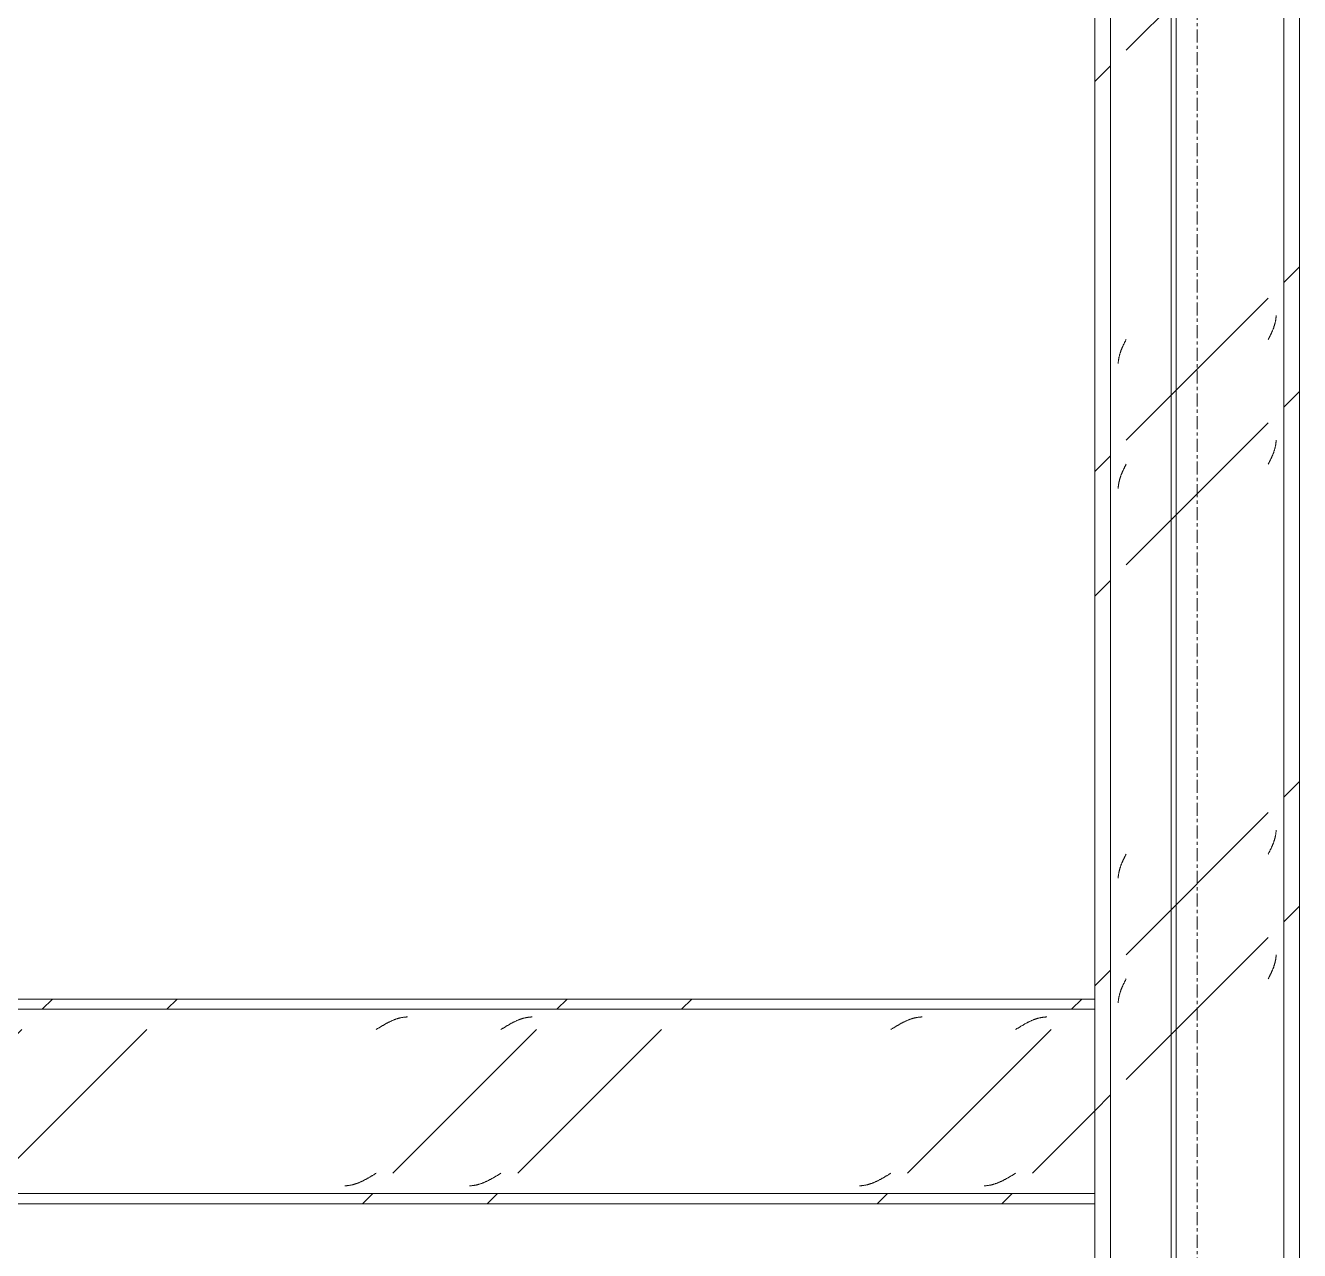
# Model space of a CAD drawing. Header units: centimetres. Extents: x -6741 to 14818, y -293 to 1595.
# Drawn here: x 1239.9 to 1364.4, y 713.2 to 832.9 of the extents above; entities that cross this region are included whole.
import ezdxf

# ---------------------------------------------------------------- set-up
doc = ezdxf.new("R2010")
doc.units = ezdxf.units.CM
doc.linetypes.add('Grid Line', pattern=[2.2225, 1.27, -0.3175, 0.3175, -0.3175])
for name, color, linetype, lineweight in [('A-CLNG', 7, 'Continuous', 9), ('A-WALL', 7, 'Continuous', 9), ('S-BEAM', 7, 'Continuous', 9), ('S-COLS', 7, 'Continuous', 9), ('S-GRID', 7, 'Continuous', 9)]:
    doc.layers.add(name, color=color, linetype=linetype, lineweight=lineweight)
pattern_1 = [(45, (152.695, 0), (-25.14472, 25.14472), []), (45, (152.695, 38.1), (-25.14472, 25.14472), [])]

# ---------------------------------------------------------------- blocks, each defined once
blk = doc.blocks.new('PQ_RVR_ARQ-01_ZZ_ZZ_MO_T_A_rvt-2-Elevación Eje 7')
at = {"layer": 'A-CLNG', "color": 254, "lineweight": 18, "true_color": 0xe5e5e5}
blk.add_line((-6110.94, 737.79), (-6823.08, 737.79), dxfattribs=at)
at = {"layer": 'A-WALL', "color": 254, "true_color": 0xcccccc}
for p, q in [((-6102.99, 515.53), (-6102.99, 888.65)), ((-6102.49, 888.61), (-6102.49, 515.53))]:
    blk.add_line(p, q, dxfattribs=at)
blk = doc.blocks.new('FP_1-Elevación Eje 7')
at = {"layer": 'S-COLS', "color": 9, "true_color": 0xc0c0c0}
for p, q in [((-6092.77, 804.18), (-6092.76, 804.22)), ((-6092.76, 804.26), (-6092.75, 804.3)), ((-6092.76, 804.22), (-6092.76, 804.26)), ((-6092.75, 804.37), (-6092.74, 804.41)), ((-6092.75, 804.33), (-6092.75, 804.37)), ((-6092.75, 804.3), (-6092.75, 804.33)), ((-6092.74, 804.56), (-6092.74, 804.59)), ((-6092.74, 804.52), (-6092.74, 804.56)), ((-6092.74, 804.48), (-6092.74, 804.52)), ((-6092.74, 804.44), (-6092.74, 804.48)), ((-6092.74, 804.41), (-6092.74, 804.44)), ((-6093.18, 802.92), (-6093.16, 802.95)), ((-6093.16, 802.95), (-6093.14, 802.99)), ((-6093.14, 802.99), (-6093.13, 803.03)), ((-6093.13, 803.03), (-6093.11, 803.06)), ((-6093.11, 803.06), (-6093.09, 803.1)), ((-6093.09, 803.1), (-6093.08, 803.14)), ((-6093.08, 803.14), (-6093.06, 803.18)), ((-6093.06, 803.18), (-6093.05, 803.21)), ((-6093.05, 803.21), (-6093.03, 803.25)), ((-6093.03, 803.25), (-6093.02, 803.29)), ((-6093.02, 803.29), (-6093, 803.33)), ((-6093, 803.33), (-6092.99, 803.36)), ((-6092.99, 803.36), (-6092.97, 803.4)), ((-6092.97, 803.4), (-6092.96, 803.44)), ((-6092.96, 803.44), (-6092.95, 803.47)), ((-6092.95, 803.47), (-6092.94, 803.51)), ((-6092.94, 803.51), (-6092.92, 803.55)), ((-6092.92, 803.55), (-6092.91, 803.59)), ((-6092.91, 803.59), (-6092.9, 803.62)), ((-6092.9, 803.62), (-6092.89, 803.66)), ((-6092.89, 803.66), (-6092.88, 803.7)), ((-6092.88, 803.7), (-6092.87, 803.74)), ((-6092.87, 803.74), (-6092.86, 803.77)), ((-6092.86, 803.77), (-6092.85, 803.81)), ((-6092.85, 803.81), (-6092.84, 803.85)), ((-6092.84, 803.85), (-6092.83, 803.89)), ((-6092.83, 803.89), (-6092.82, 803.92)), ((-6092.82, 803.92), (-6092.81, 803.96)), ((-6092.81, 803.96), (-6092.8, 804)), ((-6092.8, 804), (-6092.79, 804.03)), ((-6092.79, 804.07), (-6092.78, 804.11)), ((-6092.79, 804.03), (-6092.79, 804.07)), ((-6092.78, 804.11), (-6092.77, 804.15)), ((-6092.77, 804.15), (-6092.77, 804.18)), ((-6093.5, 802.24), (-6093.49, 802.28)), ((-6093.49, 802.28), (-6093.47, 802.32)), ((-6093.47, 802.32), (-6093.45, 802.36)), ((-6093.45, 802.36), (-6093.43, 802.39)), ((-6093.43, 802.39), (-6093.41, 802.43)), ((-6093.41, 802.43), (-6093.39, 802.47)), ((-6093.39, 802.47), (-6093.37, 802.5)), ((-6093.37, 802.5), (-6093.35, 802.54)), ((-6093.35, 802.54), (-6093.34, 802.58)), ((-6093.34, 802.58), (-6093.32, 802.62)), ((-6093.32, 802.62), (-6093.3, 802.65)), ((-6093.3, 802.65), (-6093.28, 802.69)), ((-6093.28, 802.69), (-6093.26, 802.73)), ((-6093.26, 802.73), (-6093.25, 802.77)), ((-6093.25, 802.77), (-6093.23, 802.8)), ((-6093.23, 802.8), (-6093.21, 802.84)), ((-6093.21, 802.84), (-6093.19, 802.88)), ((-6093.19, 802.88), (-6093.18, 802.92)), ((-6092.82, 791.73), (-6092.81, 791.77)), ((-6092.81, 791.77), (-6092.8, 791.81)), ((-6092.8, 791.81), (-6092.79, 791.85)), ((-6092.79, 791.88), (-6092.78, 791.92)), ((-6092.79, 791.85), (-6092.79, 791.88)), ((-6092.78, 791.92), (-6092.77, 791.96)), ((-6092.77, 791.99), (-6092.76, 792.03)), ((-6092.77, 791.96), (-6092.77, 791.99)), ((-6092.76, 792.07), (-6092.75, 792.11)), ((-6092.76, 792.03), (-6092.76, 792.07)), ((-6092.75, 792.18), (-6092.74, 792.22)), ((-6092.75, 792.14), (-6092.75, 792.18)), ((-6092.75, 792.11), (-6092.75, 792.14)), ((-6092.74, 792.37), (-6092.74, 792.4)), ((-6092.74, 792.33), (-6092.74, 792.37)), ((-6092.74, 792.29), (-6092.74, 792.33)), ((-6092.74, 792.26), (-6092.74, 792.29)), ((-6092.74, 792.22), (-6092.74, 792.26)), ((-6093.3, 790.46), (-6093.28, 790.5)), ((-6093.28, 790.5), (-6093.26, 790.54)), ((-6093.26, 790.54), (-6093.25, 790.58)), ((-6093.25, 790.58), (-6093.23, 790.61)), ((-6093.23, 790.61), (-6093.21, 790.65)), ((-6093.21, 790.65), (-6093.19, 790.69)), ((-6093.19, 790.69), (-6093.18, 790.73)), ((-6093.18, 790.73), (-6093.16, 790.76)), ((-6093.16, 790.76), (-6093.14, 790.8)), ((-6093.14, 790.8), (-6093.13, 790.84)), ((-6093.13, 790.84), (-6093.11, 790.88)), ((-6093.11, 790.88), (-6093.09, 790.91)), ((-6093.09, 790.91), (-6093.08, 790.95)), ((-6093.08, 790.95), (-6093.06, 790.99)), ((-6093.06, 790.99), (-6093.05, 791.02)), ((-6093.05, 791.02), (-6093.03, 791.06)), ((-6093.03, 791.06), (-6093.02, 791.1)), ((-6093.02, 791.1), (-6093, 791.14)), ((-6093, 791.14), (-6092.99, 791.17)), ((-6092.99, 791.17), (-6092.97, 791.21)), ((-6092.97, 791.21), (-6092.96, 791.25)), ((-6092.96, 791.25), (-6092.95, 791.29)), ((-6092.95, 791.29), (-6092.94, 791.32)), ((-6092.94, 791.32), (-6092.92, 791.36)), ((-6092.92, 791.36), (-6092.91, 791.4)), ((-6092.91, 791.4), (-6092.9, 791.43)), ((-6092.9, 791.43), (-6092.89, 791.47)), ((-6092.89, 791.47), (-6092.88, 791.51)), ((-6092.88, 791.51), (-6092.87, 791.55)), ((-6092.87, 791.55), (-6092.86, 791.58)), ((-6092.86, 791.58), (-6092.85, 791.62)), ((-6092.85, 791.62), (-6092.84, 791.66)), ((-6092.84, 791.66), (-6092.83, 791.7)), ((-6092.83, 791.7), (-6092.82, 791.73)), ((-6093.5, 790.05), (-6093.49, 790.09)), ((-6093.49, 790.09), (-6093.47, 790.13)), ((-6093.47, 790.13), (-6093.45, 790.17)), ((-6093.45, 790.17), (-6093.43, 790.2)), ((-6093.43, 790.2), (-6093.41, 790.24)), ((-6093.41, 790.24), (-6093.39, 790.28)), ((-6093.39, 790.28), (-6093.37, 790.32)), ((-6093.37, 790.32), (-6093.35, 790.35)), ((-6093.35, 790.35), (-6093.34, 790.39)), ((-6093.34, 790.39), (-6093.32, 790.43)), ((-6093.32, 790.43), (-6093.3, 790.46)), ((-6092.97, 753.11), (-6092.96, 753.15)), ((-6092.96, 753.15), (-6092.95, 753.19)), ((-6092.95, 753.19), (-6092.94, 753.22)), ((-6092.94, 753.22), (-6092.92, 753.26)), ((-6092.92, 753.26), (-6092.91, 753.3)), ((-6092.91, 753.3), (-6092.9, 753.33)), ((-6092.9, 753.33), (-6092.89, 753.37)), ((-6092.89, 753.37), (-6092.88, 753.41)), ((-6092.88, 753.41), (-6092.87, 753.45)), ((-6092.87, 753.45), (-6092.86, 753.48)), ((-6092.86, 753.48), (-6092.85, 753.52)), ((-6092.85, 753.52), (-6092.84, 753.56)), ((-6092.84, 753.56), (-6092.83, 753.6)), ((-6092.83, 753.6), (-6092.82, 753.63)), ((-6092.82, 753.63), (-6092.81, 753.67)), ((-6092.81, 753.67), (-6092.8, 753.71)), ((-6092.8, 753.71), (-6092.79, 753.75)), ((-6092.79, 753.78), (-6092.78, 753.82)), ((-6092.79, 753.75), (-6092.79, 753.78)), ((-6092.78, 753.82), (-6092.77, 753.86)), ((-6092.77, 753.89), (-6092.76, 753.93)), ((-6092.77, 753.86), (-6092.77, 753.89)), ((-6092.76, 753.97), (-6092.75, 754.01)), ((-6092.76, 753.93), (-6092.76, 753.97)), ((-6092.75, 754.08), (-6092.74, 754.12)), ((-6092.75, 754.04), (-6092.75, 754.08)), ((-6092.75, 754.01), (-6092.75, 754.04)), ((-6092.74, 754.27), (-6092.74, 754.3)), ((-6092.74, 754.23), (-6092.74, 754.27)), ((-6092.74, 754.19), (-6092.74, 754.23)), ((-6092.74, 754.16), (-6092.74, 754.19)), ((-6092.74, 754.12), (-6092.74, 754.16)), ((-6093.5, 751.95), (-6093.49, 751.99)), ((-6093.49, 751.99), (-6093.47, 752.03)), ((-6093.47, 752.03), (-6093.45, 752.07)), ((-6093.45, 752.07), (-6093.43, 752.1)), ((-6093.43, 752.1), (-6093.41, 752.14)), ((-6093.41, 752.14), (-6093.39, 752.18)), ((-6093.39, 752.18), (-6093.37, 752.22)), ((-6093.37, 752.22), (-6093.35, 752.25)), ((-6093.35, 752.25), (-6093.34, 752.29)), ((-6093.34, 752.29), (-6093.32, 752.33)), ((-6093.32, 752.33), (-6093.3, 752.36)), ((-6093.3, 752.36), (-6093.28, 752.4)), ((-6093.28, 752.4), (-6093.26, 752.44)), ((-6093.26, 752.44), (-6093.25, 752.48)), ((-6093.25, 752.48), (-6093.23, 752.51)), ((-6093.23, 752.51), (-6093.21, 752.55)), ((-6093.21, 752.55), (-6093.19, 752.59)), ((-6093.19, 752.59), (-6093.18, 752.63)), ((-6093.18, 752.63), (-6093.16, 752.66)), ((-6093.16, 752.66), (-6093.14, 752.7)), ((-6093.14, 752.7), (-6093.13, 752.74)), ((-6093.13, 752.74), (-6093.11, 752.78)), ((-6093.11, 752.78), (-6093.09, 752.81)), ((-6093.09, 752.81), (-6093.08, 752.85)), ((-6093.08, 752.85), (-6093.06, 752.89)), ((-6093.06, 752.89), (-6093.05, 752.92)), ((-6093.05, 752.92), (-6093.03, 752.96)), ((-6093.03, 752.96), (-6093.02, 753)), ((-6093.02, 753), (-6093, 753.04)), ((-6093, 753.04), (-6092.99, 753.07)), ((-6092.99, 753.07), (-6092.97, 753.11)), ((-6092.74, 742.08), (-6092.74, 742.12)), ((-6092.74, 742.04), (-6092.74, 742.08)), ((-6092.74, 742), (-6092.74, 742.04)), ((-6092.74, 741.97), (-6092.74, 742)), ((-6092.74, 741.93), (-6092.74, 741.97)), ((-6093.08, 740.66), (-6093.06, 740.7)), ((-6093.06, 740.7), (-6093.05, 740.73)), ((-6093.05, 740.73), (-6093.03, 740.77)), ((-6093.03, 740.77), (-6093.02, 740.81)), ((-6093.02, 740.81), (-6093, 740.85)), ((-6093, 740.85), (-6092.99, 740.88)), ((-6092.99, 740.88), (-6092.97, 740.92)), ((-6092.97, 740.92), (-6092.96, 740.96)), ((-6092.96, 740.96), (-6092.95, 741)), ((-6092.95, 741), (-6092.94, 741.03)), ((-6092.94, 741.03), (-6092.92, 741.07)), ((-6092.92, 741.07), (-6092.91, 741.11)), ((-6092.91, 741.11), (-6092.9, 741.15)), ((-6092.9, 741.15), (-6092.89, 741.18)), ((-6092.89, 741.18), (-6092.88, 741.22)), ((-6092.88, 741.22), (-6092.87, 741.26)), ((-6092.87, 741.26), (-6092.86, 741.29)), ((-6092.86, 741.29), (-6092.85, 741.33)), ((-6092.85, 741.33), (-6092.84, 741.37)), ((-6092.84, 741.37), (-6092.83, 741.41)), ((-6092.83, 741.41), (-6092.82, 741.44)), ((-6092.82, 741.44), (-6092.81, 741.48)), ((-6092.81, 741.48), (-6092.8, 741.52)), ((-6092.8, 741.52), (-6092.79, 741.56)), ((-6092.79, 741.59), (-6092.78, 741.63)), ((-6092.79, 741.56), (-6092.79, 741.59)), ((-6092.78, 741.63), (-6092.77, 741.67)), ((-6092.77, 741.7), (-6092.76, 741.74)), ((-6092.77, 741.67), (-6092.77, 741.7)), ((-6092.76, 741.78), (-6092.75, 741.82)), ((-6092.76, 741.74), (-6092.76, 741.78)), ((-6092.75, 741.89), (-6092.74, 741.93)), ((-6092.75, 741.85), (-6092.75, 741.89)), ((-6092.75, 741.82), (-6092.75, 741.85)), ((-6093.5, 739.76), (-6093.49, 739.8)), ((-6093.49, 739.8), (-6093.47, 739.84)), ((-6093.47, 739.84), (-6093.45, 739.88)), ((-6093.45, 739.88), (-6093.43, 739.91)), ((-6093.43, 739.91), (-6093.41, 739.95)), ((-6093.41, 739.95), (-6093.39, 739.99)), ((-6093.39, 739.99), (-6093.37, 740.03)), ((-6093.37, 740.03), (-6093.35, 740.06)), ((-6093.35, 740.06), (-6093.34, 740.1)), ((-6093.34, 740.1), (-6093.32, 740.14)), ((-6093.32, 740.14), (-6093.3, 740.18)), ((-6093.3, 740.18), (-6093.28, 740.21)), ((-6093.28, 740.21), (-6093.26, 740.25)), ((-6093.26, 740.25), (-6093.25, 740.29)), ((-6093.25, 740.29), (-6093.23, 740.32)), ((-6093.23, 740.32), (-6093.21, 740.36)), ((-6093.21, 740.36), (-6093.19, 740.4)), ((-6093.19, 740.4), (-6093.18, 740.44)), ((-6093.18, 740.44), (-6093.16, 740.47)), ((-6093.16, 740.47), (-6093.14, 740.51)), ((-6093.14, 740.51), (-6093.13, 740.55)), ((-6093.13, 740.55), (-6093.11, 740.59)), ((-6093.11, 740.59), (-6093.09, 740.62)), ((-6093.09, 740.62), (-6093.08, 740.66))]:
    blk.add_line(p, q, dxfattribs=at)
blk = doc.blocks.new('FP_2-Elevación Eje 7')
at = {"layer": 'S-COLS', "color": 9, "true_color": 0xc0c0c0}
for p, q in [((-6107.66, 801.68), (-6107.64, 801.72)), ((-6107.64, 801.72), (-6107.63, 801.76)), ((-6107.63, 801.76), (-6107.61, 801.8)), ((-6107.61, 801.8), (-6107.59, 801.83)), ((-6107.59, 801.83), (-6107.57, 801.87)), ((-6107.57, 801.87), (-6107.55, 801.91)), ((-6107.55, 801.91), (-6107.53, 801.95)), ((-6107.53, 801.95), (-6107.52, 801.98)), ((-6107.52, 801.98), (-6107.5, 802.02)), ((-6107.5, 802.02), (-6107.48, 802.06)), ((-6107.48, 802.06), (-6107.46, 802.09)), ((-6107.46, 802.09), (-6107.44, 802.13)), ((-6107.44, 802.13), (-6107.42, 802.17)), ((-6107.42, 802.17), (-6107.4, 802.21)), ((-6107.4, 802.21), (-6107.38, 802.24)), ((-6108.1, 800.42), (-6108.09, 800.45)), ((-6108.09, 800.49), (-6108.08, 800.53)), ((-6108.09, 800.45), (-6108.09, 800.49)), ((-6108.08, 800.53), (-6108.07, 800.57)), ((-6108.07, 800.57), (-6108.06, 800.6)), ((-6108.06, 800.6), (-6108.05, 800.64)), ((-6108.05, 800.64), (-6108.04, 800.68)), ((-6108.04, 800.68), (-6108.03, 800.71)), ((-6108.03, 800.71), (-6108.02, 800.75)), ((-6108.02, 800.75), (-6108.01, 800.79)), ((-6108.01, 800.79), (-6108, 800.83)), ((-6108, 800.83), (-6107.99, 800.86)), ((-6107.99, 800.86), (-6107.98, 800.9)), ((-6107.98, 800.9), (-6107.97, 800.94)), ((-6107.97, 800.94), (-6107.95, 800.98)), ((-6107.95, 800.98), (-6107.94, 801.01)), ((-6107.94, 801.01), (-6107.93, 801.05)), ((-6107.93, 801.05), (-6107.91, 801.09)), ((-6107.91, 801.09), (-6107.9, 801.12)), ((-6107.9, 801.12), (-6107.89, 801.16)), ((-6107.89, 801.16), (-6107.87, 801.2)), ((-6107.87, 801.2), (-6107.86, 801.24)), ((-6107.86, 801.24), (-6107.84, 801.27)), ((-6107.84, 801.27), (-6107.83, 801.31)), ((-6107.83, 801.31), (-6107.81, 801.35)), ((-6107.81, 801.35), (-6107.8, 801.39)), ((-6107.8, 801.39), (-6107.78, 801.42)), ((-6107.78, 801.42), (-6107.76, 801.46)), ((-6107.76, 801.46), (-6107.75, 801.5)), ((-6107.75, 801.5), (-6107.73, 801.54)), ((-6107.73, 801.54), (-6107.71, 801.57)), ((-6107.71, 801.57), (-6107.7, 801.61)), ((-6107.7, 801.61), (-6107.68, 801.65)), ((-6107.68, 801.65), (-6107.66, 801.68)), ((-6108.15, 800.08), (-6108.14, 800.12)), ((-6108.15, 800.04), (-6108.15, 800.08)), ((-6108.15, 800.01), (-6108.15, 800.04)), ((-6108.15, 799.97), (-6108.15, 800.01)), ((-6108.15, 799.93), (-6108.15, 799.97)), ((-6108.15, 799.89), (-6108.15, 799.93)), ((-6108.14, 800.15), (-6108.13, 800.19)), ((-6108.14, 800.12), (-6108.14, 800.15)), ((-6108.13, 800.27), (-6108.12, 800.3)), ((-6108.13, 800.23), (-6108.13, 800.27)), ((-6108.13, 800.19), (-6108.13, 800.23)), ((-6108.12, 800.3), (-6108.11, 800.34)), ((-6108.11, 800.38), (-6108.1, 800.42)), ((-6108.11, 800.34), (-6108.11, 800.38)), ((-6107.78, 789.23), (-6107.76, 789.27)), ((-6107.76, 789.27), (-6107.75, 789.31)), ((-6107.75, 789.31), (-6107.73, 789.35)), ((-6107.73, 789.35), (-6107.71, 789.38)), ((-6107.71, 789.38), (-6107.7, 789.42)), ((-6107.7, 789.42), (-6107.68, 789.46)), ((-6107.68, 789.46), (-6107.66, 789.49)), ((-6107.66, 789.49), (-6107.64, 789.53)), ((-6107.64, 789.53), (-6107.63, 789.57)), ((-6107.63, 789.57), (-6107.61, 789.61)), ((-6107.61, 789.61), (-6107.59, 789.64)), ((-6107.59, 789.64), (-6107.57, 789.68)), ((-6107.57, 789.68), (-6107.55, 789.72)), ((-6107.55, 789.72), (-6107.53, 789.76)), ((-6107.53, 789.76), (-6107.52, 789.79)), ((-6107.52, 789.79), (-6107.5, 789.83)), ((-6107.5, 789.83), (-6107.48, 789.87)), ((-6107.48, 789.87), (-6107.46, 789.91)), ((-6107.46, 789.91), (-6107.44, 789.94)), ((-6107.44, 789.94), (-6107.42, 789.98)), ((-6107.42, 789.98), (-6107.4, 790.02)), ((-6107.4, 790.02), (-6107.38, 790.05)), ((-6108.14, 787.97), (-6108.13, 788)), ((-6108.13, 788.08), (-6108.12, 788.11)), ((-6108.13, 788.04), (-6108.13, 788.08)), ((-6108.13, 788), (-6108.13, 788.04)), ((-6108.12, 788.11), (-6108.11, 788.15)), ((-6108.11, 788.19), (-6108.1, 788.23)), ((-6108.11, 788.15), (-6108.11, 788.19)), ((-6108.1, 788.23), (-6108.09, 788.26)), ((-6108.09, 788.3), (-6108.08, 788.34)), ((-6108.09, 788.26), (-6108.09, 788.3)), ((-6108.08, 788.34), (-6108.07, 788.38)), ((-6108.07, 788.38), (-6108.06, 788.41)), ((-6108.06, 788.41), (-6108.05, 788.45)), ((-6108.05, 788.45), (-6108.04, 788.49)), ((-6108.04, 788.49), (-6108.03, 788.52)), ((-6108.03, 788.52), (-6108.02, 788.56)), ((-6108.02, 788.56), (-6108.01, 788.6)), ((-6108.01, 788.6), (-6108, 788.64)), ((-6108, 788.64), (-6107.99, 788.67)), ((-6107.99, 788.67), (-6107.98, 788.71)), ((-6107.98, 788.71), (-6107.97, 788.75)), ((-6107.97, 788.75), (-6107.95, 788.79)), ((-6107.95, 788.79), (-6107.94, 788.82)), ((-6107.94, 788.82), (-6107.93, 788.86)), ((-6107.93, 788.86), (-6107.91, 788.9)), ((-6107.91, 788.9), (-6107.9, 788.94)), ((-6107.9, 788.94), (-6107.89, 788.97)), ((-6107.89, 788.97), (-6107.87, 789.01)), ((-6107.87, 789.01), (-6107.86, 789.05)), ((-6107.86, 789.05), (-6107.84, 789.08)), ((-6107.84, 789.08), (-6107.83, 789.12)), ((-6107.83, 789.12), (-6107.81, 789.16)), ((-6107.81, 789.16), (-6107.8, 789.2)), ((-6107.8, 789.2), (-6107.78, 789.23)), ((-6108.15, 787.89), (-6108.14, 787.93)), ((-6108.15, 787.85), (-6108.15, 787.89)), ((-6108.15, 787.82), (-6108.15, 787.85)), ((-6108.15, 787.78), (-6108.15, 787.82)), ((-6108.15, 787.74), (-6108.15, 787.78)), ((-6108.15, 787.7), (-6108.15, 787.74)), ((-6108.14, 787.93), (-6108.14, 787.97)), ((-6107.42, 751.88), (-6107.4, 751.92)), ((-6107.4, 751.92), (-6107.38, 751.95)), ((-6107.97, 750.65), (-6107.95, 750.69)), ((-6107.95, 750.69), (-6107.94, 750.72)), ((-6107.94, 750.72), (-6107.93, 750.76)), ((-6107.93, 750.76), (-6107.91, 750.8)), ((-6107.91, 750.8), (-6107.9, 750.84)), ((-6107.9, 750.84), (-6107.89, 750.87)), ((-6107.89, 750.87), (-6107.87, 750.91)), ((-6107.87, 750.91), (-6107.86, 750.95)), ((-6107.86, 750.95), (-6107.84, 750.98)), ((-6107.84, 750.98), (-6107.83, 751.02)), ((-6107.83, 751.02), (-6107.81, 751.06)), ((-6107.81, 751.06), (-6107.8, 751.1)), ((-6107.8, 751.1), (-6107.78, 751.13)), ((-6107.78, 751.13), (-6107.76, 751.17)), ((-6107.76, 751.17), (-6107.75, 751.21)), ((-6107.75, 751.21), (-6107.73, 751.25)), ((-6107.73, 751.25), (-6107.71, 751.28)), ((-6107.71, 751.28), (-6107.7, 751.32)), ((-6107.7, 751.32), (-6107.68, 751.36)), ((-6107.68, 751.36), (-6107.66, 751.39)), ((-6107.66, 751.39), (-6107.64, 751.43)), ((-6107.64, 751.43), (-6107.63, 751.47)), ((-6107.63, 751.47), (-6107.61, 751.51)), ((-6107.61, 751.51), (-6107.59, 751.54)), ((-6107.59, 751.54), (-6107.57, 751.58)), ((-6107.57, 751.58), (-6107.55, 751.62)), ((-6107.55, 751.62), (-6107.53, 751.66)), ((-6107.53, 751.66), (-6107.52, 751.69)), ((-6107.52, 751.69), (-6107.5, 751.73)), ((-6107.5, 751.73), (-6107.48, 751.77)), ((-6107.48, 751.77), (-6107.46, 751.81)), ((-6107.46, 751.81), (-6107.44, 751.84)), ((-6107.44, 751.84), (-6107.42, 751.88)), ((-6108.15, 749.79), (-6108.14, 749.83)), ((-6108.15, 749.75), (-6108.15, 749.79)), ((-6108.15, 749.72), (-6108.15, 749.75)), ((-6108.15, 749.68), (-6108.15, 749.72)), ((-6108.15, 749.64), (-6108.15, 749.68)), ((-6108.15, 749.6), (-6108.15, 749.64)), ((-6108.14, 749.87), (-6108.13, 749.9)), ((-6108.14, 749.83), (-6108.14, 749.87)), ((-6108.13, 749.98), (-6108.12, 750.01)), ((-6108.13, 749.94), (-6108.13, 749.98)), ((-6108.13, 749.9), (-6108.13, 749.94)), ((-6108.12, 750.01), (-6108.11, 750.05)), ((-6108.11, 750.09), (-6108.1, 750.13)), ((-6108.11, 750.05), (-6108.11, 750.09)), ((-6108.1, 750.13), (-6108.09, 750.16)), ((-6108.09, 750.2), (-6108.08, 750.24)), ((-6108.09, 750.16), (-6108.09, 750.2)), ((-6108.08, 750.24), (-6108.07, 750.28)), ((-6108.07, 750.28), (-6108.06, 750.31)), ((-6108.06, 750.31), (-6108.05, 750.35)), ((-6108.05, 750.35), (-6108.04, 750.39)), ((-6108.04, 750.39), (-6108.03, 750.42)), ((-6108.03, 750.42), (-6108.02, 750.46)), ((-6108.02, 750.46), (-6108.01, 750.5)), ((-6108.01, 750.5), (-6108, 750.54)), ((-6108, 750.54), (-6107.99, 750.57)), ((-6107.99, 750.57), (-6107.98, 750.61)), ((-6107.98, 750.61), (-6107.97, 750.65)), ((-6107.55, 739.43), (-6107.53, 739.47)), ((-6107.53, 739.47), (-6107.52, 739.5)), ((-6107.52, 739.5), (-6107.5, 739.54)), ((-6107.5, 739.54), (-6107.48, 739.58)), ((-6107.48, 739.58), (-6107.46, 739.62)), ((-6107.46, 739.62), (-6107.44, 739.65)), ((-6107.44, 739.65), (-6107.42, 739.69)), ((-6107.42, 739.69), (-6107.4, 739.73)), ((-6107.4, 739.73), (-6107.38, 739.76)), ((-6108.04, 738.2), (-6108.03, 738.24)), ((-6108.03, 738.24), (-6108.02, 738.27)), ((-6108.02, 738.27), (-6108.01, 738.31)), ((-6108.01, 738.31), (-6108, 738.35)), ((-6108, 738.35), (-6107.99, 738.38)), ((-6107.99, 738.38), (-6107.98, 738.42)), ((-6107.98, 738.42), (-6107.97, 738.46)), ((-6107.97, 738.46), (-6107.95, 738.5)), ((-6107.95, 738.5), (-6107.94, 738.53)), ((-6107.94, 738.53), (-6107.93, 738.57)), ((-6107.93, 738.57), (-6107.91, 738.61)), ((-6107.91, 738.61), (-6107.9, 738.65)), ((-6107.9, 738.65), (-6107.89, 738.68)), ((-6107.89, 738.68), (-6107.87, 738.72)), ((-6107.87, 738.72), (-6107.86, 738.76)), ((-6107.86, 738.76), (-6107.84, 738.79)), ((-6107.84, 738.79), (-6107.83, 738.83)), ((-6107.83, 738.83), (-6107.81, 738.87)), ((-6107.81, 738.87), (-6107.8, 738.91)), ((-6107.8, 738.91), (-6107.78, 738.94)), ((-6107.78, 738.94), (-6107.76, 738.98)), ((-6107.76, 738.98), (-6107.75, 739.02)), ((-6107.75, 739.02), (-6107.73, 739.06)), ((-6107.73, 739.06), (-6107.71, 739.09)), ((-6107.71, 739.09), (-6107.7, 739.13)), ((-6107.7, 739.13), (-6107.68, 739.17)), ((-6107.68, 739.17), (-6107.66, 739.21)), ((-6107.66, 739.21), (-6107.64, 739.24)), ((-6107.64, 739.24), (-6107.63, 739.28)), ((-6107.63, 739.28), (-6107.61, 739.32)), ((-6107.61, 739.32), (-6107.59, 739.35)), ((-6107.59, 739.35), (-6107.57, 739.39)), ((-6107.57, 739.39), (-6107.55, 739.43)), ((-6108.15, 737.6), (-6108.14, 737.64)), ((-6108.15, 737.56), (-6108.15, 737.6)), ((-6108.15, 737.53), (-6108.15, 737.56)), ((-6108.15, 737.49), (-6108.15, 737.53)), ((-6108.15, 737.45), (-6108.15, 737.49)), ((-6108.15, 737.41), (-6108.15, 737.45)), ((-6108.14, 737.68), (-6108.13, 737.71)), ((-6108.14, 737.64), (-6108.14, 737.68)), ((-6108.13, 737.79), (-6108.12, 737.83)), ((-6108.13, 737.75), (-6108.13, 737.79)), ((-6108.13, 737.71), (-6108.13, 737.75)), ((-6108.12, 737.83), (-6108.11, 737.86)), ((-6108.11, 737.9), (-6108.1, 737.94)), ((-6108.11, 737.86), (-6108.11, 737.9)), ((-6108.1, 737.94), (-6108.09, 737.97)), ((-6108.09, 738.01), (-6108.08, 738.05)), ((-6108.09, 737.97), (-6108.09, 738.01)), ((-6108.08, 738.05), (-6108.07, 738.09)), ((-6108.07, 738.09), (-6108.06, 738.12)), ((-6108.06, 738.12), (-6108.05, 738.16)), ((-6108.05, 738.16), (-6108.04, 738.2))]:
    blk.add_line(p, q, dxfattribs=at)
blk = doc.blocks.new('UC-Perfil universal-Pilar - 200 x 200-1745402-Elevación Eje 7')
at = {"layer": 'S-COLS', "true_color": 0xc0c0c0}
h = blk.add_hatch(dxfattribs=at)
h.set_pattern_fill('FP_14', color=9, style=0, pattern_type=2)
h.set_pattern_definition(pattern_1)
h.paths.add_polyline_path([(-6108.9, 94), (-6108.9, 933.53), (-6110.44, 933.53), (-6110.44, 94)])
h = blk.add_hatch(dxfattribs=at)
h.set_pattern_fill('FP_14', color=9, style=0, pattern_type=2)
h.set_pattern_definition(pattern_1)
h.paths.add_polyline_path([(-6107.38, 94), (-6093.5, 94), (-6093.5, 933.53), (-6107.38, 933.53), (-6107.38, 291.61)])
h = blk.add_hatch(dxfattribs=at)
h.set_pattern_fill('FP_14', color=9, style=0, pattern_type=2)
h.set_pattern_definition(pattern_1)
h.paths.add_polyline_path([(-6090.44, 94), (-6090.44, 933.53), (-6091.98, 933.53), (-6091.98, 94)])
at = {"layer": 'S-COLS'}
for p, q in [((-6110.44, 933.53), (-6110.44, 94)), ((-6108.9, 933.53), (-6108.9, 94)), ((-6091.98, 933.53), (-6091.98, 94)), ((-6090.44, 933.53), (-6090.44, 94))]:
    blk.add_line(p, q, dxfattribs=at)
for name in ['FP_1-Elevación Eje 7', 'FP_2-Elevación Eje 7']:
    blk.add_blockref(name, (0, 0), dxfattribs=at)
blk = doc.blocks.new('FP_14-Elevación Eje 7')
at = {"layer": 'S-BEAM', "color": 9, "true_color": 0xc0c0c0}
for p, q in [((-6183.73, 719.54), (-6183.68, 719.54)), ((-6183.68, 719.54), (-6183.63, 719.55)), ((-6183.63, 719.55), (-6183.59, 719.55)), ((-6183.59, 719.55), (-6183.54, 719.55)), ((-6183.54, 719.55), (-6183.49, 719.56)), ((-6183.49, 719.56), (-6183.44, 719.56)), ((-6183.44, 719.56), (-6183.39, 719.57)), ((-6183.39, 719.57), (-6183.34, 719.57)), ((-6183.34, 719.57), (-6183.29, 719.58)), ((-6183.29, 719.58), (-6183.25, 719.59)), ((-6183.25, 719.59), (-6183.2, 719.59)), ((-6183.2, 719.59), (-6183.15, 719.6)), ((-6183.15, 719.6), (-6183.1, 719.61)), ((-6183.1, 719.61), (-6183.05, 719.62)), ((-6183.05, 719.62), (-6183, 719.64)), ((-6183, 719.64), (-6182.95, 719.65)), ((-6182.95, 719.65), (-6182.91, 719.66)), ((-6182.91, 719.66), (-6182.86, 719.67)), ((-6182.86, 719.67), (-6182.81, 719.69)), ((-6182.81, 719.69), (-6182.76, 719.7)), ((-6182.76, 719.7), (-6182.71, 719.72)), ((-6182.71, 719.72), (-6182.66, 719.73)), ((-6182.66, 719.73), (-6182.61, 719.75)), ((-6182.61, 719.75), (-6182.57, 719.77)), ((-6182.57, 719.77), (-6182.52, 719.78)), ((-6182.52, 719.78), (-6182.47, 719.8)), ((-6182.47, 719.8), (-6182.42, 719.82)), ((-6182.42, 719.82), (-6182.37, 719.84)), ((-6182.37, 719.84), (-6182.32, 719.86)), ((-6182.32, 719.86), (-6182.27, 719.88)), ((-6182.27, 719.88), (-6182.23, 719.9)), ((-6182.23, 719.9), (-6182.18, 719.92)), ((-6182.18, 719.92), (-6182.13, 719.95)), ((-6182.13, 719.95), (-6182.08, 719.97)), ((-6182.08, 719.97), (-6182.03, 719.99)), ((-6182.03, 719.99), (-6181.98, 720.01)), ((-6181.98, 720.01), (-6181.93, 720.04)), ((-6181.93, 720.04), (-6181.89, 720.06)), ((-6181.89, 720.06), (-6181.84, 720.09)), ((-6181.84, 720.09), (-6181.79, 720.11)), ((-6181.79, 720.11), (-6181.74, 720.14)), ((-6181.74, 720.14), (-6181.69, 720.16)), ((-6181.69, 720.16), (-6181.64, 720.19)), ((-6181.64, 720.19), (-6181.59, 720.22)), ((-6181.59, 720.22), (-6181.54, 720.25)), ((-6181.54, 720.25), (-6181.5, 720.27)), ((-6181.5, 720.27), (-6181.45, 720.3)), ((-6181.45, 720.3), (-6181.4, 720.33)), ((-6181.4, 720.33), (-6181.35, 720.36)), ((-6181.35, 720.36), (-6181.3, 720.39)), ((-6181.3, 720.39), (-6181.25, 720.41)), ((-6181.25, 720.41), (-6181.2, 720.44)), ((-6181.2, 720.44), (-6181.16, 720.47)), ((-6181.16, 720.47), (-6181.11, 720.5)), ((-6181.11, 720.5), (-6181.06, 720.53)), ((-6181.06, 720.53), (-6181.01, 720.56)), ((-6181.01, 720.56), (-6180.96, 720.59)), ((-6180.96, 720.59), (-6180.91, 720.62)), ((-6180.91, 720.62), (-6180.86, 720.65)), ((-6180.86, 720.65), (-6180.82, 720.68)), ((-6180.82, 720.68), (-6180.77, 720.71)), ((-6180.77, 720.71), (-6180.72, 720.74)), ((-6180.72, 720.74), (-6180.67, 720.77)), ((-6171.54, 719.54), (-6171.49, 719.54)), ((-6171.49, 719.54), (-6171.45, 719.55)), ((-6171.45, 719.55), (-6171.4, 719.55)), ((-6171.4, 719.55), (-6171.35, 719.55)), ((-6171.35, 719.55), (-6171.3, 719.56)), ((-6171.3, 719.56), (-6171.25, 719.56)), ((-6171.25, 719.56), (-6171.2, 719.57)), ((-6171.2, 719.57), (-6171.15, 719.57)), ((-6171.15, 719.57), (-6171.1, 719.58)), ((-6171.1, 719.58), (-6171.06, 719.59)), ((-6171.06, 719.59), (-6171.01, 719.59)), ((-6171.01, 719.59), (-6170.96, 719.6)), ((-6170.96, 719.6), (-6170.91, 719.61)), ((-6170.91, 719.61), (-6170.86, 719.62)), ((-6170.86, 719.62), (-6170.81, 719.64)), ((-6170.81, 719.64), (-6170.76, 719.65)), ((-6170.76, 719.65), (-6170.72, 719.66)), ((-6170.72, 719.66), (-6170.67, 719.67)), ((-6170.67, 719.67), (-6170.62, 719.69)), ((-6170.62, 719.69), (-6170.57, 719.7)), ((-6170.57, 719.7), (-6170.52, 719.72)), ((-6170.52, 719.72), (-6170.47, 719.73)), ((-6170.47, 719.73), (-6170.42, 719.75)), ((-6170.42, 719.75), (-6170.38, 719.77)), ((-6170.38, 719.77), (-6170.33, 719.78)), ((-6170.33, 719.78), (-6170.28, 719.8)), ((-6170.28, 719.8), (-6170.23, 719.82)), ((-6170.23, 719.82), (-6170.18, 719.84)), ((-6170.18, 719.84), (-6170.13, 719.86)), ((-6170.13, 719.86), (-6170.08, 719.88)), ((-6170.08, 719.88), (-6170.04, 719.9)), ((-6170.04, 719.9), (-6169.99, 719.92)), ((-6169.99, 719.92), (-6169.94, 719.95)), ((-6169.94, 719.95), (-6169.89, 719.97)), ((-6169.89, 719.97), (-6169.84, 719.99)), ((-6169.84, 719.99), (-6169.79, 720.01)), ((-6169.79, 720.01), (-6169.74, 720.04)), ((-6169.74, 720.04), (-6169.7, 720.06)), ((-6169.7, 720.06), (-6169.65, 720.09)), ((-6169.65, 720.09), (-6169.6, 720.11)), ((-6169.6, 720.11), (-6169.55, 720.14)), ((-6169.55, 720.14), (-6169.5, 720.16)), ((-6169.5, 720.16), (-6169.45, 720.19)), ((-6169.45, 720.19), (-6169.4, 720.22)), ((-6169.4, 720.22), (-6169.36, 720.25)), ((-6169.36, 720.25), (-6169.31, 720.27)), ((-6169.31, 720.27), (-6169.26, 720.3)), ((-6169.26, 720.3), (-6169.21, 720.33)), ((-6169.21, 720.33), (-6169.16, 720.36)), ((-6169.16, 720.36), (-6169.11, 720.39)), ((-6169.11, 720.39), (-6169.06, 720.41)), ((-6169.06, 720.41), (-6169.02, 720.44)), ((-6169.02, 720.44), (-6168.97, 720.47)), ((-6168.97, 720.47), (-6168.92, 720.5)), ((-6168.92, 720.5), (-6168.87, 720.53)), ((-6168.87, 720.53), (-6168.82, 720.56)), ((-6168.82, 720.56), (-6168.77, 720.59)), ((-6168.77, 720.59), (-6168.72, 720.62)), ((-6168.72, 720.62), (-6168.68, 720.65)), ((-6168.68, 720.65), (-6168.63, 720.68)), ((-6168.63, 720.68), (-6168.58, 720.71)), ((-6168.58, 720.71), (-6168.53, 720.74)), ((-6168.53, 720.74), (-6168.48, 720.77)), ((-6133.44, 719.54), (-6133.39, 719.54)), ((-6133.39, 719.54), (-6133.35, 719.55)), ((-6133.35, 719.55), (-6133.3, 719.55)), ((-6133.3, 719.55), (-6133.25, 719.55)), ((-6133.25, 719.55), (-6133.2, 719.56)), ((-6133.2, 719.56), (-6133.15, 719.56)), ((-6133.15, 719.56), (-6133.1, 719.57)), ((-6133.1, 719.57), (-6133.05, 719.57)), ((-6133.05, 719.57), (-6133, 719.58)), ((-6133, 719.58), (-6132.96, 719.59)), ((-6132.96, 719.59), (-6132.91, 719.59)), ((-6132.91, 719.59), (-6132.86, 719.6)), ((-6132.86, 719.6), (-6132.81, 719.61)), ((-6132.81, 719.61), (-6132.76, 719.62)), ((-6132.76, 719.62), (-6132.71, 719.64)), ((-6132.71, 719.64), (-6132.66, 719.65)), ((-6132.66, 719.65), (-6132.62, 719.66)), ((-6132.62, 719.66), (-6132.57, 719.67)), ((-6132.57, 719.67), (-6132.52, 719.69)), ((-6132.52, 719.69), (-6132.47, 719.7)), ((-6132.47, 719.7), (-6132.42, 719.72)), ((-6132.42, 719.72), (-6132.37, 719.73)), ((-6132.37, 719.73), (-6132.32, 719.75)), ((-6132.32, 719.75), (-6132.28, 719.77)), ((-6132.28, 719.77), (-6132.23, 719.78)), ((-6132.23, 719.78), (-6132.18, 719.8)), ((-6132.18, 719.8), (-6132.13, 719.82)), ((-6132.13, 719.82), (-6132.08, 719.84)), ((-6132.08, 719.84), (-6132.03, 719.86)), ((-6132.03, 719.86), (-6131.98, 719.88)), ((-6131.98, 719.88), (-6131.94, 719.9)), ((-6131.94, 719.9), (-6131.89, 719.92)), ((-6131.89, 719.92), (-6131.84, 719.95)), ((-6131.84, 719.95), (-6131.79, 719.97)), ((-6131.79, 719.97), (-6131.74, 719.99)), ((-6131.74, 719.99), (-6131.69, 720.01)), ((-6131.69, 720.01), (-6131.64, 720.04)), ((-6131.64, 720.04), (-6131.6, 720.06)), ((-6131.6, 720.06), (-6131.55, 720.09)), ((-6131.55, 720.09), (-6131.5, 720.11)), ((-6131.5, 720.11), (-6131.45, 720.14)), ((-6131.45, 720.14), (-6131.4, 720.16)), ((-6131.4, 720.16), (-6131.35, 720.19)), ((-6131.35, 720.19), (-6131.3, 720.22)), ((-6131.3, 720.22), (-6131.26, 720.25)), ((-6131.26, 720.25), (-6131.21, 720.27)), ((-6131.21, 720.27), (-6131.16, 720.3)), ((-6131.16, 720.3), (-6131.11, 720.33)), ((-6131.11, 720.33), (-6131.06, 720.36)), ((-6131.06, 720.36), (-6131.01, 720.39)), ((-6131.01, 720.39), (-6130.96, 720.41)), ((-6130.96, 720.41), (-6130.92, 720.44)), ((-6130.92, 720.44), (-6130.87, 720.47)), ((-6130.87, 720.47), (-6130.82, 720.5)), ((-6130.82, 720.5), (-6130.77, 720.53)), ((-6130.77, 720.53), (-6130.72, 720.56)), ((-6130.72, 720.56), (-6130.67, 720.59)), ((-6130.67, 720.59), (-6130.62, 720.62)), ((-6130.62, 720.62), (-6130.58, 720.65)), ((-6130.58, 720.65), (-6130.53, 720.68)), ((-6130.53, 720.68), (-6130.48, 720.71)), ((-6130.48, 720.71), (-6130.43, 720.74)), ((-6130.43, 720.74), (-6130.38, 720.77)), ((-6121.25, 719.54), (-6121.2, 719.54)), ((-6121.2, 719.54), (-6121.16, 719.55)), ((-6121.16, 719.55), (-6121.11, 719.55)), ((-6121.11, 719.55), (-6121.06, 719.55)), ((-6121.06, 719.55), (-6121.01, 719.56)), ((-6121.01, 719.56), (-6120.96, 719.56)), ((-6120.96, 719.56), (-6120.91, 719.57)), ((-6120.91, 719.57), (-6120.86, 719.57)), ((-6120.86, 719.57), (-6120.82, 719.58)), ((-6120.82, 719.58), (-6120.77, 719.59)), ((-6120.77, 719.59), (-6120.72, 719.59)), ((-6120.72, 719.59), (-6120.67, 719.6)), ((-6120.67, 719.6), (-6120.62, 719.61)), ((-6120.62, 719.61), (-6120.57, 719.62)), ((-6120.57, 719.62), (-6120.52, 719.64)), ((-6120.52, 719.64), (-6120.48, 719.65)), ((-6120.48, 719.65), (-6120.43, 719.66)), ((-6120.43, 719.66), (-6120.38, 719.67)), ((-6120.38, 719.67), (-6120.33, 719.69)), ((-6120.33, 719.69), (-6120.28, 719.7)), ((-6120.28, 719.7), (-6120.23, 719.72)), ((-6120.23, 719.72), (-6120.18, 719.73)), ((-6120.18, 719.73), (-6120.14, 719.75)), ((-6120.14, 719.75), (-6120.09, 719.77)), ((-6120.09, 719.77), (-6120.04, 719.78)), ((-6120.04, 719.78), (-6119.99, 719.8)), ((-6119.99, 719.8), (-6119.94, 719.82)), ((-6119.94, 719.82), (-6119.89, 719.84)), ((-6119.89, 719.84), (-6119.84, 719.86)), ((-6119.84, 719.86), (-6119.79, 719.88)), ((-6119.79, 719.88), (-6119.75, 719.9)), ((-6119.75, 719.9), (-6119.7, 719.92)), ((-6119.7, 719.92), (-6119.65, 719.95)), ((-6119.65, 719.95), (-6119.6, 719.97)), ((-6119.6, 719.97), (-6119.55, 719.99)), ((-6119.55, 719.99), (-6119.5, 720.01)), ((-6119.5, 720.01), (-6119.45, 720.04)), ((-6119.45, 720.04), (-6119.41, 720.06)), ((-6119.41, 720.06), (-6119.36, 720.09)), ((-6119.36, 720.09), (-6119.31, 720.11)), ((-6119.31, 720.11), (-6119.26, 720.14)), ((-6119.26, 720.14), (-6119.21, 720.16)), ((-6119.21, 720.16), (-6119.16, 720.19)), ((-6119.16, 720.19), (-6119.11, 720.22)), ((-6119.11, 720.22), (-6119.07, 720.25)), ((-6119.07, 720.25), (-6119.02, 720.27)), ((-6119.02, 720.27), (-6118.97, 720.3)), ((-6118.97, 720.3), (-6118.92, 720.33)), ((-6118.92, 720.33), (-6118.87, 720.36)), ((-6118.87, 720.36), (-6118.82, 720.39)), ((-6118.82, 720.39), (-6118.77, 720.41)), ((-6118.77, 720.41), (-6118.73, 720.44)), ((-6118.73, 720.44), (-6118.68, 720.47)), ((-6118.68, 720.47), (-6118.63, 720.5)), ((-6118.63, 720.5), (-6118.58, 720.53)), ((-6118.58, 720.53), (-6118.53, 720.56)), ((-6118.53, 720.56), (-6118.48, 720.59)), ((-6118.48, 720.59), (-6118.43, 720.62)), ((-6118.43, 720.62), (-6118.39, 720.65)), ((-6118.39, 720.65), (-6118.34, 720.68)), ((-6118.34, 720.68), (-6118.29, 720.71)), ((-6118.29, 720.71), (-6118.24, 720.74)), ((-6118.24, 720.74), (-6118.19, 720.77))]:
    blk.add_line(p, q, dxfattribs=at)
blk = doc.blocks.new('FP_15-Elevación Eje 7')
at = {"layer": 'S-BEAM', "color": 9, "true_color": 0xc0c0c0}
for p, q in [((-6179.07, 735.7), (-6179.02, 735.72)), ((-6179.02, 735.72), (-6178.97, 735.74)), ((-6178.97, 735.74), (-6178.92, 735.76)), ((-6178.92, 735.76), (-6178.87, 735.78)), ((-6178.87, 735.78), (-6178.82, 735.8)), ((-6178.82, 735.8), (-6178.77, 735.81)), ((-6178.77, 735.81), (-6178.73, 735.83)), ((-6178.73, 735.83), (-6178.68, 735.85)), ((-6178.68, 735.85), (-6178.63, 735.86)), ((-6178.63, 735.86), (-6178.58, 735.88)), ((-6178.58, 735.88), (-6178.53, 735.89)), ((-6178.53, 735.89), (-6178.48, 735.91)), ((-6178.48, 735.91), (-6178.43, 735.92)), ((-6178.43, 735.92), (-6178.39, 735.93)), ((-6178.39, 735.93), (-6178.34, 735.95)), ((-6178.34, 735.95), (-6178.29, 735.96)), ((-6178.29, 735.96), (-6178.24, 735.97)), ((-6178.24, 735.97), (-6178.19, 735.98)), ((-6178.19, 735.98), (-6178.14, 735.99)), ((-6178.14, 735.99), (-6178.09, 735.99)), ((-6178.09, 735.99), (-6178.05, 736)), ((-6178.05, 736), (-6178, 736.01)), ((-6178, 736.01), (-6177.95, 736.02)), ((-6177.95, 736.02), (-6177.9, 736.02)), ((-6177.9, 736.02), (-6177.85, 736.03)), ((-6177.85, 736.03), (-6177.8, 736.03)), ((-6177.8, 736.03), (-6177.75, 736.03)), ((-6177.75, 736.03), (-6177.71, 736.04)), ((-6177.71, 736.04), (-6177.66, 736.04)), ((-6177.66, 736.04), (-6177.61, 736.04)), ((-6166.88, 735.7), (-6166.83, 735.72)), ((-6166.83, 735.72), (-6166.78, 735.74)), ((-6166.78, 735.74), (-6166.73, 735.76)), ((-6166.73, 735.76), (-6166.68, 735.78)), ((-6166.68, 735.78), (-6166.63, 735.8)), ((-6166.63, 735.8), (-6166.59, 735.81)), ((-6166.59, 735.81), (-6166.54, 735.83)), ((-6166.54, 735.83), (-6166.49, 735.85)), ((-6166.49, 735.85), (-6166.44, 735.86)), ((-6166.44, 735.86), (-6166.39, 735.88)), ((-6166.39, 735.88), (-6166.34, 735.89)), ((-6166.34, 735.89), (-6166.29, 735.91)), ((-6166.29, 735.91), (-6166.25, 735.92)), ((-6166.25, 735.92), (-6166.2, 735.93)), ((-6166.2, 735.93), (-6166.15, 735.95)), ((-6166.15, 735.95), (-6166.1, 735.96)), ((-6166.1, 735.96), (-6166.05, 735.97)), ((-6166.05, 735.97), (-6166, 735.98)), ((-6166, 735.98), (-6165.95, 735.99)), ((-6165.95, 735.99), (-6165.9, 735.99)), ((-6165.9, 735.99), (-6165.86, 736)), ((-6165.86, 736), (-6165.81, 736.01)), ((-6165.81, 736.01), (-6165.76, 736.02)), ((-6165.76, 736.02), (-6165.71, 736.02)), ((-6165.71, 736.02), (-6165.66, 736.03)), ((-6165.66, 736.03), (-6165.61, 736.03)), ((-6165.61, 736.03), (-6165.56, 736.03)), ((-6165.56, 736.03), (-6165.52, 736.04)), ((-6165.52, 736.04), (-6165.47, 736.04)), ((-6165.47, 736.04), (-6165.42, 736.04)), ((-6128.78, 735.7), (-6128.73, 735.72)), ((-6128.73, 735.72), (-6128.68, 735.74)), ((-6128.68, 735.74), (-6128.63, 735.76)), ((-6128.63, 735.76), (-6128.58, 735.78)), ((-6128.58, 735.78), (-6128.53, 735.8)), ((-6128.53, 735.8), (-6128.49, 735.81)), ((-6128.49, 735.81), (-6128.44, 735.83)), ((-6128.44, 735.83), (-6128.39, 735.85)), ((-6128.39, 735.85), (-6128.34, 735.86)), ((-6128.34, 735.86), (-6128.29, 735.88)), ((-6128.29, 735.88), (-6128.24, 735.89)), ((-6128.24, 735.89), (-6128.19, 735.91)), ((-6128.19, 735.91), (-6128.15, 735.92)), ((-6128.15, 735.92), (-6128.1, 735.93)), ((-6128.1, 735.93), (-6128.05, 735.95)), ((-6128.05, 735.95), (-6128, 735.96)), ((-6128, 735.96), (-6127.95, 735.97)), ((-6127.95, 735.97), (-6127.9, 735.98)), ((-6127.9, 735.98), (-6127.85, 735.99)), ((-6127.85, 735.99), (-6127.8, 735.99)), ((-6127.8, 735.99), (-6127.76, 736)), ((-6127.76, 736), (-6127.71, 736.01)), ((-6127.71, 736.01), (-6127.66, 736.02)), ((-6127.66, 736.02), (-6127.61, 736.02)), ((-6127.61, 736.02), (-6127.56, 736.03)), ((-6127.56, 736.03), (-6127.51, 736.03)), ((-6127.51, 736.03), (-6127.46, 736.03)), ((-6127.46, 736.03), (-6127.42, 736.04)), ((-6127.42, 736.04), (-6127.37, 736.04)), ((-6127.37, 736.04), (-6127.32, 736.04)), ((-6116.59, 735.7), (-6116.54, 735.72)), ((-6116.54, 735.72), (-6116.49, 735.74)), ((-6116.49, 735.74), (-6116.44, 735.76)), ((-6116.44, 735.76), (-6116.39, 735.78)), ((-6116.39, 735.78), (-6116.34, 735.8)), ((-6116.34, 735.8), (-6116.3, 735.81)), ((-6116.3, 735.81), (-6116.25, 735.83)), ((-6116.25, 735.83), (-6116.2, 735.85)), ((-6116.2, 735.85), (-6116.15, 735.86)), ((-6116.15, 735.86), (-6116.1, 735.88)), ((-6116.1, 735.88), (-6116.05, 735.89)), ((-6116.05, 735.89), (-6116, 735.91)), ((-6116, 735.91), (-6115.96, 735.92)), ((-6115.96, 735.92), (-6115.91, 735.93)), ((-6115.91, 735.93), (-6115.86, 735.95)), ((-6115.86, 735.95), (-6115.81, 735.96)), ((-6115.81, 735.96), (-6115.76, 735.97)), ((-6115.76, 735.97), (-6115.71, 735.98)), ((-6115.71, 735.98), (-6115.66, 735.99)), ((-6115.66, 735.99), (-6115.62, 735.99)), ((-6115.62, 735.99), (-6115.57, 736)), ((-6115.57, 736), (-6115.52, 736.01)), ((-6115.52, 736.01), (-6115.47, 736.02)), ((-6115.47, 736.02), (-6115.42, 736.02)), ((-6115.42, 736.02), (-6115.37, 736.03)), ((-6115.37, 736.03), (-6115.32, 736.03)), ((-6115.32, 736.03), (-6115.28, 736.03)), ((-6115.28, 736.03), (-6115.23, 736.04)), ((-6115.23, 736.04), (-6115.18, 736.04)), ((-6115.18, 736.04), (-6115.13, 736.04)), ((-6180.67, 734.81), (-6180.62, 734.84)), ((-6180.62, 734.84), (-6180.57, 734.87)), ((-6180.57, 734.87), (-6180.52, 734.9)), ((-6180.52, 734.9), (-6180.48, 734.93)), ((-6180.48, 734.93), (-6180.43, 734.96)), ((-6180.43, 734.96), (-6180.38, 734.99)), ((-6180.38, 734.99), (-6180.33, 735.02)), ((-6180.33, 735.02), (-6180.28, 735.05)), ((-6180.28, 735.05), (-6180.23, 735.08)), ((-6180.23, 735.08), (-6180.18, 735.11)), ((-6180.18, 735.11), (-6180.14, 735.14)), ((-6180.14, 735.14), (-6180.09, 735.17)), ((-6180.09, 735.17), (-6180.04, 735.2)), ((-6180.04, 735.2), (-6179.99, 735.22)), ((-6179.99, 735.22), (-6179.94, 735.25)), ((-6179.94, 735.25), (-6179.89, 735.28)), ((-6179.89, 735.28), (-6179.84, 735.31)), ((-6179.84, 735.31), (-6179.8, 735.34)), ((-6179.8, 735.34), (-6179.75, 735.36)), ((-6179.75, 735.36), (-6179.7, 735.39)), ((-6179.7, 735.39), (-6179.65, 735.42)), ((-6179.65, 735.42), (-6179.6, 735.44)), ((-6179.6, 735.44), (-6179.55, 735.47)), ((-6179.55, 735.47), (-6179.5, 735.49)), ((-6179.5, 735.49), (-6179.46, 735.52)), ((-6179.46, 735.52), (-6179.41, 735.54)), ((-6179.41, 735.54), (-6179.36, 735.57)), ((-6179.36, 735.57), (-6179.31, 735.59)), ((-6179.31, 735.59), (-6179.26, 735.61)), ((-6179.26, 735.61), (-6179.21, 735.64)), ((-6179.21, 735.64), (-6179.16, 735.66)), ((-6179.16, 735.66), (-6179.11, 735.68)), ((-6179.11, 735.68), (-6179.07, 735.7)), ((-6168.48, 734.81), (-6168.43, 734.84)), ((-6168.43, 734.84), (-6168.38, 734.87)), ((-6168.38, 734.87), (-6168.33, 734.9)), ((-6168.33, 734.9), (-6168.29, 734.93)), ((-6168.29, 734.93), (-6168.24, 734.96)), ((-6168.24, 734.96), (-6168.19, 734.99)), ((-6168.19, 734.99), (-6168.14, 735.02)), ((-6168.14, 735.02), (-6168.09, 735.05)), ((-6168.09, 735.05), (-6168.04, 735.08)), ((-6168.04, 735.08), (-6167.99, 735.11)), ((-6167.99, 735.11), (-6167.95, 735.14)), ((-6167.95, 735.14), (-6167.9, 735.17)), ((-6167.9, 735.17), (-6167.85, 735.2)), ((-6167.85, 735.2), (-6167.8, 735.22)), ((-6167.8, 735.22), (-6167.75, 735.25)), ((-6167.75, 735.25), (-6167.7, 735.28)), ((-6167.7, 735.28), (-6167.65, 735.31)), ((-6167.65, 735.31), (-6167.61, 735.34)), ((-6167.61, 735.34), (-6167.56, 735.36)), ((-6167.56, 735.36), (-6167.51, 735.39)), ((-6167.51, 735.39), (-6167.46, 735.42)), ((-6167.46, 735.42), (-6167.41, 735.44)), ((-6167.41, 735.44), (-6167.36, 735.47)), ((-6167.36, 735.47), (-6167.31, 735.49)), ((-6167.31, 735.49), (-6167.27, 735.52)), ((-6167.27, 735.52), (-6167.22, 735.54)), ((-6167.22, 735.54), (-6167.17, 735.57)), ((-6167.17, 735.57), (-6167.12, 735.59)), ((-6167.12, 735.59), (-6167.07, 735.61)), ((-6167.07, 735.61), (-6167.02, 735.64)), ((-6167.02, 735.64), (-6166.97, 735.66)), ((-6166.97, 735.66), (-6166.93, 735.68)), ((-6166.93, 735.68), (-6166.88, 735.7)), ((-6130.38, 734.81), (-6130.33, 734.84)), ((-6130.33, 734.84), (-6130.28, 734.87)), ((-6130.28, 734.87), (-6130.23, 734.9)), ((-6130.23, 734.9), (-6130.19, 734.93)), ((-6130.19, 734.93), (-6130.14, 734.96)), ((-6130.14, 734.96), (-6130.09, 734.99)), ((-6130.09, 734.99), (-6130.04, 735.02)), ((-6130.04, 735.02), (-6129.99, 735.05)), ((-6129.99, 735.05), (-6129.94, 735.08)), ((-6129.94, 735.08), (-6129.89, 735.11)), ((-6129.89, 735.11), (-6129.85, 735.14)), ((-6129.85, 735.14), (-6129.8, 735.17)), ((-6129.8, 735.17), (-6129.75, 735.2)), ((-6129.75, 735.2), (-6129.7, 735.22)), ((-6129.7, 735.22), (-6129.65, 735.25)), ((-6129.65, 735.25), (-6129.6, 735.28)), ((-6129.6, 735.28), (-6129.55, 735.31)), ((-6129.55, 735.31), (-6129.51, 735.34)), ((-6129.51, 735.34), (-6129.46, 735.36)), ((-6129.46, 735.36), (-6129.41, 735.39)), ((-6129.41, 735.39), (-6129.36, 735.42)), ((-6129.36, 735.42), (-6129.31, 735.44)), ((-6129.31, 735.44), (-6129.26, 735.47)), ((-6129.26, 735.47), (-6129.21, 735.49)), ((-6129.21, 735.49), (-6129.17, 735.52)), ((-6129.17, 735.52), (-6129.12, 735.54)), ((-6129.12, 735.54), (-6129.07, 735.57)), ((-6129.07, 735.57), (-6129.02, 735.59)), ((-6129.02, 735.59), (-6128.97, 735.61)), ((-6128.97, 735.61), (-6128.92, 735.64)), ((-6128.92, 735.64), (-6128.87, 735.66)), ((-6128.87, 735.66), (-6128.83, 735.68)), ((-6128.83, 735.68), (-6128.78, 735.7)), ((-6118.19, 734.81), (-6118.14, 734.84)), ((-6118.14, 734.84), (-6118.09, 734.87)), ((-6118.09, 734.87), (-6118.05, 734.9)), ((-6118.05, 734.9), (-6118, 734.93)), ((-6118, 734.93), (-6117.95, 734.96)), ((-6117.95, 734.96), (-6117.9, 734.99)), ((-6117.9, 734.99), (-6117.85, 735.02)), ((-6117.85, 735.02), (-6117.8, 735.05)), ((-6117.8, 735.05), (-6117.75, 735.08)), ((-6117.75, 735.08), (-6117.71, 735.11)), ((-6117.71, 735.11), (-6117.66, 735.14)), ((-6117.66, 735.14), (-6117.61, 735.17)), ((-6117.61, 735.17), (-6117.56, 735.2)), ((-6117.56, 735.2), (-6117.51, 735.22)), ((-6117.51, 735.22), (-6117.46, 735.25)), ((-6117.46, 735.25), (-6117.41, 735.28)), ((-6117.41, 735.28), (-6117.37, 735.31)), ((-6117.37, 735.31), (-6117.32, 735.34)), ((-6117.32, 735.34), (-6117.27, 735.36)), ((-6117.27, 735.36), (-6117.22, 735.39)), ((-6117.22, 735.39), (-6117.17, 735.42)), ((-6117.17, 735.42), (-6117.12, 735.44)), ((-6117.12, 735.44), (-6117.07, 735.47)), ((-6117.07, 735.47), (-6117.02, 735.49)), ((-6117.02, 735.49), (-6116.98, 735.52)), ((-6116.98, 735.52), (-6116.93, 735.54)), ((-6116.93, 735.54), (-6116.88, 735.57)), ((-6116.88, 735.57), (-6116.83, 735.59)), ((-6116.83, 735.59), (-6116.78, 735.61)), ((-6116.78, 735.61), (-6116.73, 735.64)), ((-6116.73, 735.64), (-6116.68, 735.66)), ((-6116.68, 735.66), (-6116.64, 735.68)), ((-6116.64, 735.68), (-6116.59, 735.7))]:
    blk.add_line(p, q, dxfattribs=at)
blk = doc.blocks.new('M_W Shapes - 150 x 200-V13-Elevación Eje 7')
at = {"layer": 'S-BEAM', "true_color": 0xc0c0c0}
h = blk.add_hatch(dxfattribs=at)
h.set_pattern_fill('FP_14', color=9, style=0, pattern_type=2)
h.set_pattern_definition(pattern_1)
h.paths.add_polyline_path([(-6391.34, 736.79), (-6110.45, 736.79), (-6110.45, 737.79), (-6440.44, 737.79), (-6440.44, 736.79), (-6436.8, 736.79)])
h = blk.add_hatch(dxfattribs=at)
h.set_pattern_fill('FP_14', color=9, style=0, pattern_type=2)
h.set_pattern_definition(pattern_1)
h.paths.add_polyline_path([(-6391.34, 720.77), (-6110.45, 720.77), (-6110.45, 734.81), (-6440.44, 734.81), (-6440.44, 720.77), (-6436.8, 720.77)])
h = blk.add_hatch(dxfattribs=at)
h.set_pattern_fill('FP_14', color=9, style=0, pattern_type=2)
h.set_pattern_definition(pattern_1)
h.paths.add_polyline_path([(-6118.57, 717.79), (-6110.45, 717.79), (-6110.45, 718.79), (-6440.44, 718.79), (-6440.44, 717.79), (-6209.49, 717.79)])
at = {"layer": 'S-BEAM'}
for p, q in [((-6110.45, 737.79), (-6440.44, 737.79)), ((-6110.45, 736.79), (-6440.44, 736.79)), ((-6110.45, 736.79), (-6110.45, 736.72)), ((-6440.44, 718.79), (-6110.45, 718.79)), ((-6110.45, 718.86), (-6110.45, 718.79)), ((-6110.45, 717.79), (-6440.44, 717.79))]:
    blk.add_line(p, q, dxfattribs=at)
for name in ['FP_15-Elevación Eje 7', 'FP_14-Elevación Eje 7']:
    blk.add_blockref(name, (0, 0), dxfattribs=at)

msp = doc.modelspace()

# ---------------------------------------------------------------- linework, layer by layer
at = {"layer": 'S-GRID', "color": 253, "linetype": 'Grid Line', "true_color": 0xaaaaaa}
msp.add_line((1354.362, -293.309), (1354.362, 1407.845), dxfattribs=at)

# ---------------------------------------------------------------- block references
at = {"lineweight": 5}
msp.add_blockref('PQ_RVR_ARQ-01_ZZ_ZZ_MO_T_A_rvt-2-Elevación Eje 7', (7454.807, 0), dxfattribs=at)
at = {"layer": 'S-BEAM'}
msp.add_blockref('M_W Shapes - 150 x 200-V13-Elevación Eje 7', (7454.807, 0), dxfattribs=at)
at = {"layer": 'S-COLS'}
msp.add_blockref('UC-Perfil universal-Pilar - 200 x 200-1745402-Elevación Eje 7', (7454.807, 0), dxfattribs=at)

doc.saveas('drawing.dxf')
